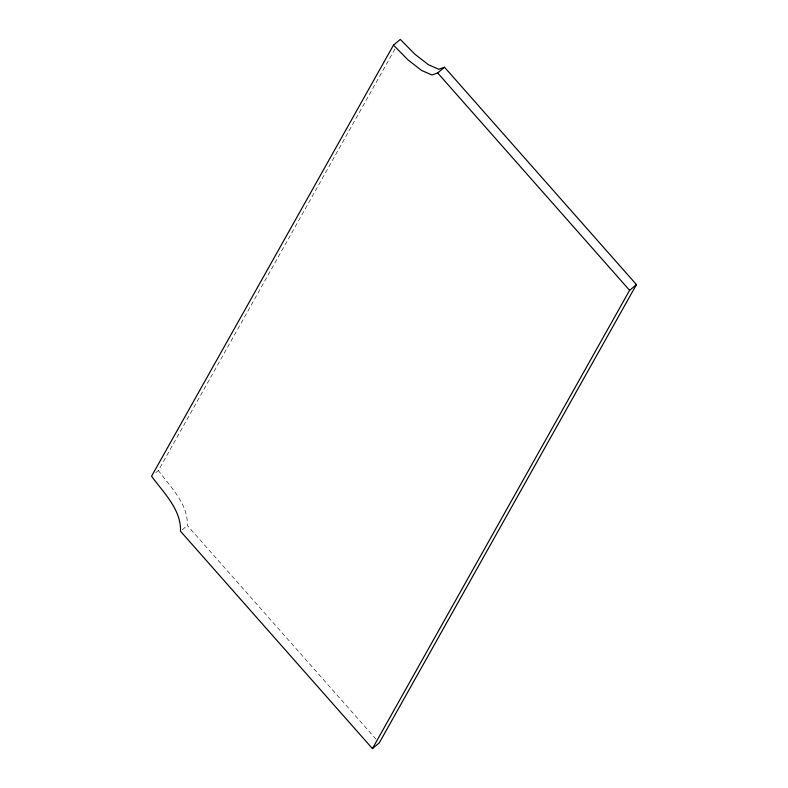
<?xml version="1.0" encoding="UTF-8"?>
<svg xmlns="http://www.w3.org/2000/svg" width="788" height="788" viewBox="0 0 788 788"><rect width="100%" height="100%" fill="white"/><g stroke="black" fill="none" stroke-linecap="round" stroke-linejoin="round"><path stroke-width="0.59" stroke-dasharray="3.94 2.96" d="M376.024 739.193L187.337 525.497C188.165 503.837 170.326 486.846 158.398 470.505L396.108 46.906M155.827 472.652L158.398 470.505M182.205 529.792L187.337 525.497"/><path stroke-width="1.18" d="M393.478 45.123L151.552 476.228C163.48 492.579 181.329 509.57 180.491 531.22L372.438 748.6L379.274 742.877L636.448 284.606L444.501 67.226L438.808 69.265L428.406 64.705L414.892 54.214L400.324 39.4L393.478 45.123L408.056 59.937L421.57 70.427L431.962 74.998L437.665 72.949L444.501 67.226M372.438 748.6L629.602 290.329L636.448 284.606M437.665 72.949L629.602 290.329"/></g></svg>
